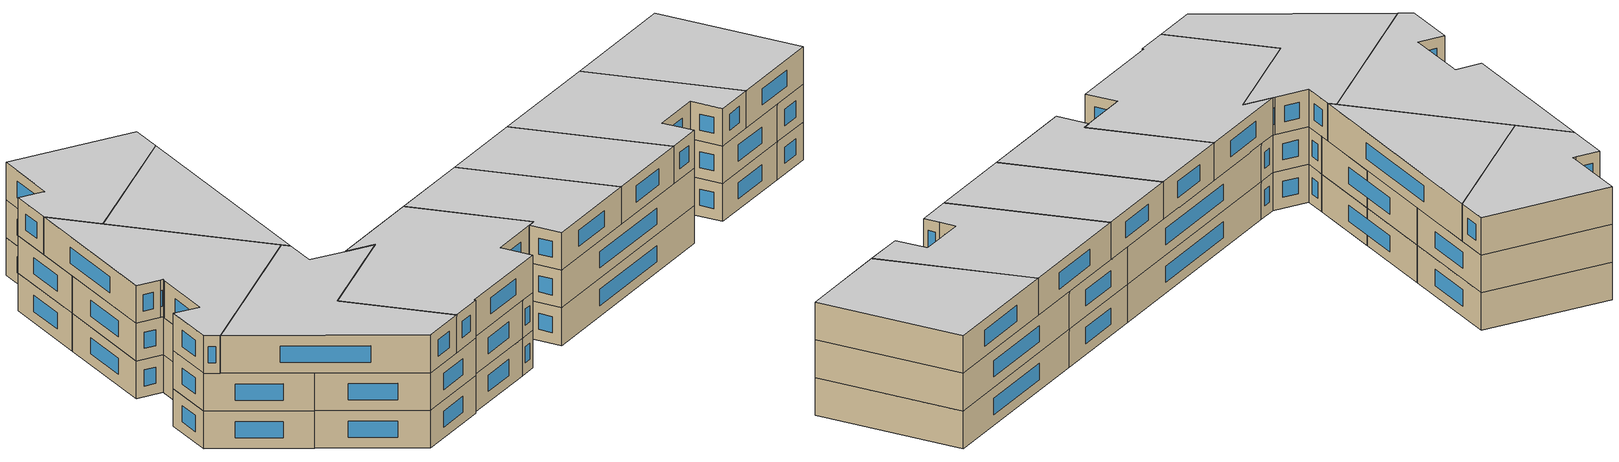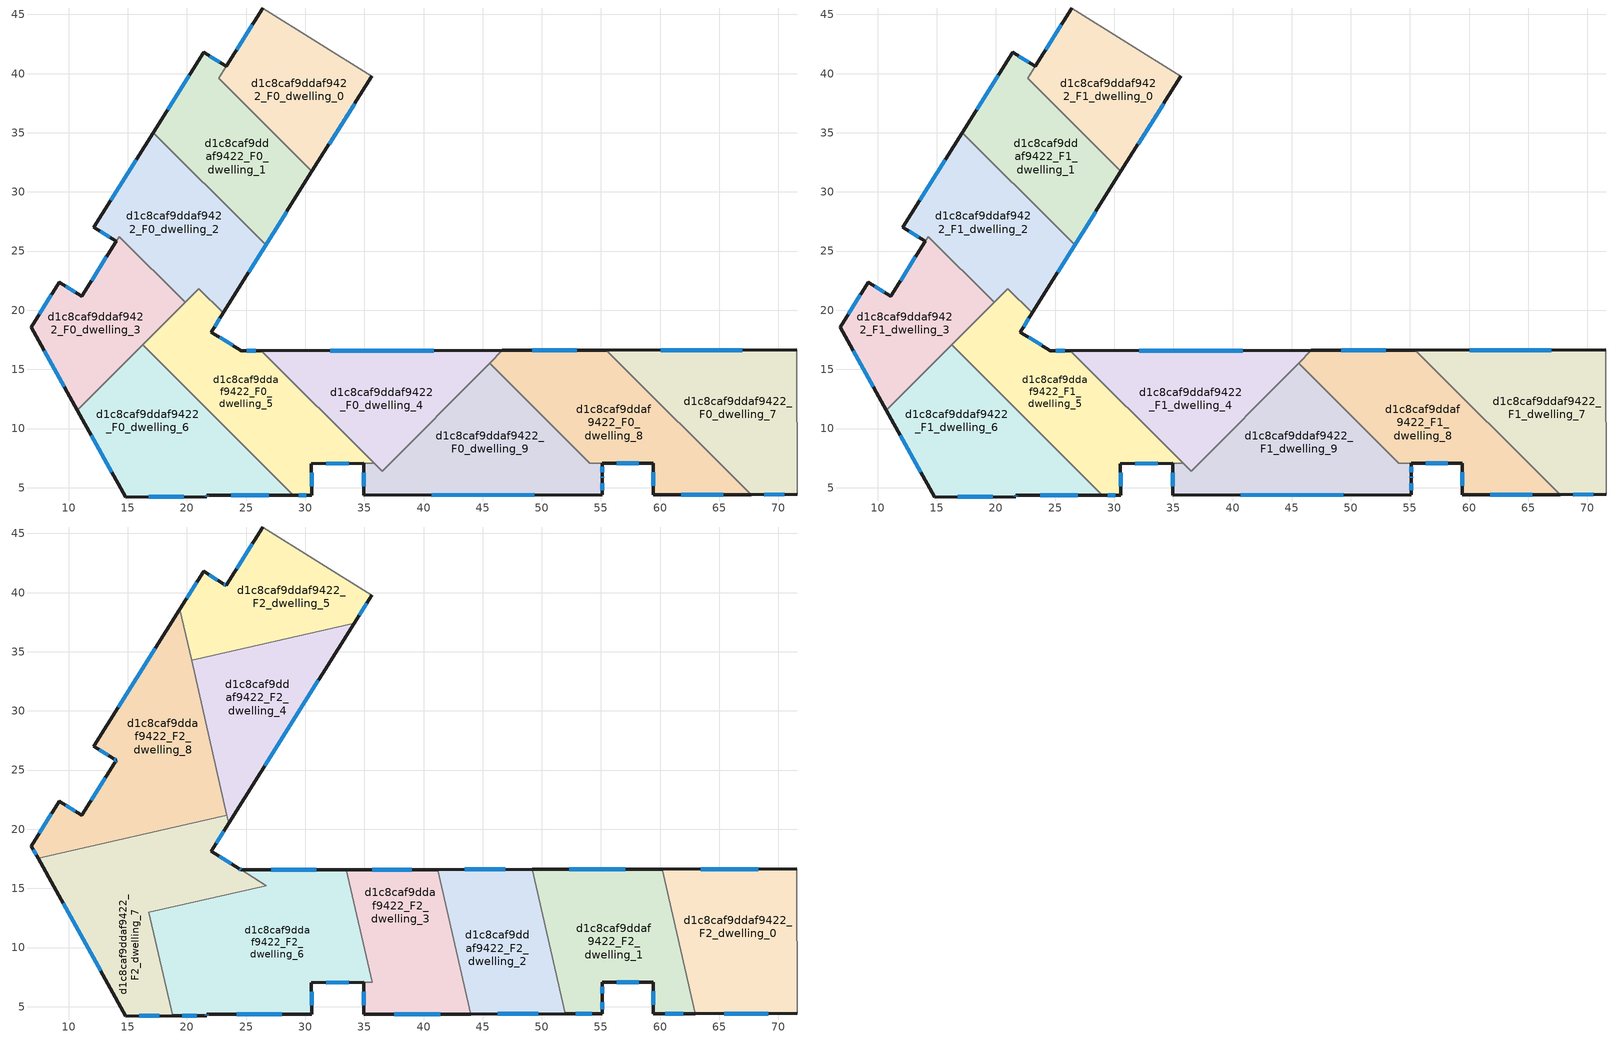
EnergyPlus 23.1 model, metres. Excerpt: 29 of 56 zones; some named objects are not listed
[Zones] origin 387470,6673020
d1c8caf9ddaf9422_F0_dwelling_0
 floor ground (EU_floor_Construction): 35.61,39.77 30.57,31.73 22.68,39.59 26.41,45.55 z0
 wall outside (EU_wall_Construction): 26.41,45.55 23.31,40.61 / 30.57,31.73 35.61,39.77 z0:3
 wall to d1c8caf9ddaf9422_F0_dwelling_1 (EU_wall_Construction): 23.31,40.61 22.68,39.6 / 22.68,39.59 30.57,31.73 z0:3
 wall adiabatic (EU_wall_Construction): 35.61,39.77 26.41,45.55 z0:3
 window (EU_Window_Construction): 25.52,44.14 24.2,42.02 / 32.01,34.03 34.17,37.47 z0.86:2.14
d1c8caf9ddaf9422_F0_dwelling_1
 floor ground (EU_floor_Construction): 23.31,40.61 22.68,39.6 30.57,31.73 23.07,19.78 26.67,25.52 25.67,26.52 17.15,35.02 21.4,41.8 z0
 wall outside (EU_wall_Construction): 23.31,40.61 21.4,41.8 17.15,35.02 / 23.07,19.78 30.57,31.73 z0:3
 wall to d1c8caf9ddaf9422_F0_dwelling_2 (EU_wall_Construction): 17.15,35.02 25.67,26.52 / 25.68,26.52 26.67,25.52 23.07,19.79 z0:3
 window (EU_Window_Construction): 20.19,39.86 18.36,36.96 / 22.77,40.95 21.95,41.46 / 25.21,23.2 28.43,28.32 z0.86:2.14
d1c8caf9ddaf9422_F0_dwelling_2
 floor ground (EU_floor_Construction): 26.67,25.52 23.07,19.79 21.01,21.83 19.84,20.66 14.27,26.22 14.03,25.84 12.12,27.01 17.15,35.02 z0
 wall outside (EU_wall_Construction): 17.15,35.02 12.12,27.01 14.03,25.84 z0:3
 wall to d1c8caf9ddaf9422_F0_dwelling_5 (EU_wall_Construction): 19.84,20.66 21.01,21.83 23.07,19.79 z0:3
 wall to d1c8caf9ddaf9422_F0_dwelling_3 (EU_wall_Construction): 14.03,25.84 14.27,26.22 19.84,20.66 z0:3
 window (EU_Window_Construction): 15.71,32.73 13.56,29.3 / 12.67,26.68 13.48,26.18 z0.86:2.14
d1c8caf9ddaf9422_F0_dwelling_3
 floor ground (EU_floor_Construction): 19.84,20.66 10.75,11.54 6.83,18.58 9.22,22.38 11.1,21.18 14.27,26.22 z0
 wall outside (EU_wall_Construction): 14.03,25.84 11.1,21.18 9.22,22.38 6.83,18.58 10.75,11.54 z0:3
 wall to d1c8caf9ddaf9422_F0_dwelling_6 (EU_wall_Construction): 10.75,11.54 16.26,17.07 z0:3
 wall to d1c8caf9ddaf9422_F0_dwelling_5 (EU_wall_Construction): 16.26,17.07 19.84,20.66 z0:3
 window (EU_Window_Construction): 8.54,21.3 7.51,19.67 / 10.57,21.52 9.76,22.04 / 7.95,16.57 9.63,13.55 / 13.19,24.51 11.94,22.51 z0.86:2.14
d1c8caf9ddaf9422_F0_dwelling_4
 floor ground (EU_floor_Construction): 46.67,16.6 36.49,6.4 26.29,16.57 z0
 wall outside (EU_wall_Construction): 46.67,16.6 26.29,16.57 z0:3
 wall to d1c8caf9ddaf9422_F0_dwelling_9 (EU_wall_Construction): 35.84,7.05 36.49,6.4 45.58,15.51 z0:3
 wall to d1c8caf9ddaf9422_F0_dwelling_5 (EU_wall_Construction): 26.29,16.57 35.84,7.05 z0:3
 wall to d1c8caf9ddaf9422_F0_dwelling_8 (EU_wall_Construction): 45.58,15.51 46.67,16.6 z0:3
 window (EU_Window_Construction): 40.85,16.59 32.11,16.58 z0.86:2.14
d1c8caf9ddaf9422_F0_dwelling_5
 floor ground (EU_floor_Construction): 26.29,16.57 35.84,7.05 30.53,7.04 30.54,4.36 29,4.36 16.26,17.07 21.01,21.83 23.07,19.78 22.05,18.16 24.58,16.57 z0
 wall outside (EU_wall_Construction): 29,4.36 30.54,4.36 30.53,7.04 34.95,7.05 / 26.29,16.57 24.58,16.57 22.05,18.16 23.07,19.78 z0:3
 wall to d1c8caf9ddaf9422_F0_dwelling_6 (EU_wall_Construction): 16.26,17.07 29,4.36 z0:3
 wall to d1c8caf9ddaf9422_F0_dwelling_9 (EU_wall_Construction): 34.96,7.05 35.84,7.05 z0:3
 window (EU_Window_Construction): 31.79,7.04 33.69,7.05 / 30.53,5.13 30.53,6.28 / 29.44,4.36 30.1,4.36 / 22.34,18.62 22.78,19.32 / 23.86,17.02 22.77,17.7 / 25.8,16.57 25.07,16.57 z0.86:2.14
d1c8caf9ddaf9422_F0_dwelling_6
 floor ground (EU_floor_Construction): 29,4.36 21.67,4.35 21.67,4.23 14.83,4.21 10.75,11.54 16.26,17.07 z0
 wall outside (EU_wall_Construction): 10.75,11.54 14.83,4.21 21.67,4.23 21.67,4.35 29,4.36 z0:3
 window (EU_Window_Construction): 11.92,9.45 13.66,6.31 / 23.77,4.35 26.91,4.35 / 21.67,4.26 21.67,4.31 / 16.78,4.22 19.72,4.22 z0.86:2.14
d1c8caf9ddaf9422_F0_dwelling_7
 floor ground (EU_floor_Construction): 71.57,16.64 71.6,4.43 67.68,4.42 55.45,16.62 z0
 wall outside (EU_wall_Construction): 71.57,16.64 55.45,16.62 / 67.68,4.42 71.6,4.43 z0:3
 wall adiabatic (EU_wall_Construction): 71.6,4.43 71.57,16.64 z0:3
 wall to d1c8caf9ddaf9422_F0_dwelling_8 (EU_wall_Construction): 55.45,16.62 67.68,4.42 z0:3
 window (EU_Window_Construction): 66.96,16.64 60.05,16.63 / 68.8,4.42 70.48,4.43 z0.86:2.14
d1c8caf9ddaf9422_F0_dwelling_8
 floor ground (EU_floor_Construction): 67.68,4.42 59.42,4.41 59.42,7.09 54.04,7.08 45.58,15.51 46.67,16.6 55.45,16.62 z0
 wall outside (EU_wall_Construction): 55.45,16.62 46.67,16.6 / 55.09,7.08 59.42,7.09 59.42,4.41 67.68,4.42 z0:3
 wall to d1c8caf9ddaf9422_F0_dwelling_9 (EU_wall_Construction): 45.58,15.51 54.04,7.08 55.09,7.08 z0:3
 window (EU_Window_Construction): 52.94,16.61 49.18,16.61 / 61.78,4.41 65.32,4.42 / 59.42,6.32 59.42,5.17 / 56.33,7.08 58.18,7.09 z0.86:2.14
d1c8caf9ddaf9422_F0_dwelling_9
 floor ground (EU_floor_Construction): 55.09,7.08 55.1,6.02 55.11,5.75 55.11,4.4 34.95,4.37 34.96,7.05 35.84,7.05 36.49,6.4 45.58,15.51 54.04,7.08 z0
 wall outside (EU_wall_Construction): 34.96,7.05 34.95,4.37 55.11,4.4 55.11,5.75 55.1,6.02 55.09,7.08 z0:3
 window (EU_Window_Construction): 55.11,5.83 55.1,5.94 / 55.11,4.79 55.11,5.37 / 40.71,4.38 49.35,4.39 / 34.95,6.28 34.95,5.13 / 55.1,6.32 55.1,6.78 z0.86:2.14
d1c8caf9ddaf9422_F1_dwelling_0
 floor to d1c8caf9ddaf9422_F0_dwelling_0 (EU_floor_Construction): 35.61,39.77 30.57,31.73 22.68,39.59 26.41,45.55 z3
 wall outside (EU_wall_Construction): 26.41,45.55 23.31,40.61 / 30.57,31.73 35.61,39.77 z3:6
 wall to d1c8caf9ddaf9422_F1_dwelling_1 (EU_wall_Construction): 23.31,40.61 22.68,39.6 / 22.68,39.59 30.57,31.73 z3:6
 wall adiabatic (EU_wall_Construction): 35.61,39.77 26.41,45.55 z3:6
 window (EU_Window_Construction): 25.52,44.14 24.2,42.02 / 32.01,34.03 34.17,37.47 z3.86:5.14
d1c8caf9ddaf9422_F1_dwelling_1
 floor to d1c8caf9ddaf9422_F0_dwelling_1 (EU_floor_Construction): 23.31,40.61 22.68,39.6 30.57,31.73 23.07,19.79 26.67,25.52 25.67,26.52 17.15,35.02 21.4,41.8 z3
 wall outside (EU_wall_Construction): 23.31,40.61 21.4,41.8 17.15,35.02 / 23.07,19.78 30.57,31.73 z3:6
 wall to d1c8caf9ddaf9422_F1_dwelling_2 (EU_wall_Construction): 17.15,35.02 25.67,26.52 / 25.68,26.52 26.67,25.52 23.07,19.79 z3:6
 window (EU_Window_Construction): 20.19,39.86 18.36,36.96 / 22.77,40.95 21.95,41.46 / 25.21,23.2 28.43,28.32 z3.86:5.14
d1c8caf9ddaf9422_F1_dwelling_2
 floor to d1c8caf9ddaf9422_F0_dwelling_2 (EU_floor_Construction): 26.67,25.52 23.07,19.79 21.01,21.83 19.84,20.66 14.27,26.22 14.03,25.84 12.12,27.01 17.15,35.02 z3
 wall outside (EU_wall_Construction): 17.15,35.02 12.12,27.01 14.03,25.84 z3:6
 wall to d1c8caf9ddaf9422_F1_dwelling_5 (EU_wall_Construction): 19.84,20.66 21.01,21.83 23.07,19.79 z3:6
 wall to d1c8caf9ddaf9422_F1_dwelling_3 (EU_wall_Construction): 14.03,25.84 14.27,26.22 19.84,20.66 z3:6
 window (EU_Window_Construction): 15.71,32.73 13.56,29.3 / 12.67,26.68 13.48,26.18 z3.86:5.14
d1c8caf9ddaf9422_F1_dwelling_3
 floor to d1c8caf9ddaf9422_F0_dwelling_3 (EU_floor_Construction): 19.84,20.66 10.75,11.54 6.83,18.58 9.22,22.38 11.1,21.18 14.27,26.22 z3
 wall outside (EU_wall_Construction): 14.03,25.84 11.1,21.18 9.22,22.38 6.83,18.58 10.75,11.54 z3:6
 wall to d1c8caf9ddaf9422_F1_dwelling_6 (EU_wall_Construction): 10.75,11.54 16.26,17.07 z3:6
 wall to d1c8caf9ddaf9422_F1_dwelling_5 (EU_wall_Construction): 16.26,17.07 19.84,20.66 z3:6
 window (EU_Window_Construction): 8.54,21.3 7.51,19.67 / 10.57,21.52 9.76,22.04 / 7.95,16.57 9.63,13.55 / 13.19,24.51 11.94,22.51 z3.86:5.14
d1c8caf9ddaf9422_F1_dwelling_4
 floor to d1c8caf9ddaf9422_F0_dwelling_4 (EU_floor_Construction): 46.67,16.6 36.49,6.4 26.29,16.57 z3
 wall outside (EU_wall_Construction): 46.67,16.6 26.29,16.57 z3:6
 wall to d1c8caf9ddaf9422_F1_dwelling_9 (EU_wall_Construction): 35.84,7.05 36.49,6.4 45.58,15.51 z3:6
 wall to d1c8caf9ddaf9422_F1_dwelling_5 (EU_wall_Construction): 26.29,16.57 35.84,7.05 z3:6
 wall to d1c8caf9ddaf9422_F1_dwelling_8 (EU_wall_Construction): 45.58,15.51 46.67,16.6 z3:6
 window (EU_Window_Construction): 40.85,16.59 32.11,16.58 z3.86:5.14
d1c8caf9ddaf9422_F1_dwelling_5
 floor to d1c8caf9ddaf9422_F0_dwelling_5 (EU_floor_Construction): 26.29,16.57 35.84,7.05 30.53,7.04 30.54,4.36 29,4.36 16.26,17.07 21.01,21.83 23.07,19.78 22.05,18.16 24.58,16.57 z3
 wall outside (EU_wall_Construction): 29,4.36 30.54,4.36 30.53,7.04 34.95,7.05 / 26.29,16.57 24.58,16.57 22.05,18.16 23.07,19.78 z3:6
 wall to d1c8caf9ddaf9422_F1_dwelling_6 (EU_wall_Construction): 16.26,17.07 29,4.36 z3:6
 wall to d1c8caf9ddaf9422_F1_dwelling_9 (EU_wall_Construction): 34.96,7.05 35.84,7.05 z3:6
 window (EU_Window_Construction): 31.79,7.04 33.69,7.05 / 30.53,5.13 30.53,6.28 / 29.44,4.36 30.1,4.36 / 22.34,18.62 22.78,19.32 / 23.86,17.02 22.77,17.7 / 25.8,16.57 25.07,16.57 z3.86:5.14
d1c8caf9ddaf9422_F1_dwelling_6
 floor to d1c8caf9ddaf9422_F0_dwelling_6 (EU_floor_Construction): 29,4.36 21.67,4.35 21.67,4.23 14.83,4.21 10.75,11.54 16.26,17.07 z3
 wall outside (EU_wall_Construction): 10.75,11.54 14.83,4.21 21.67,4.23 21.67,4.35 29,4.36 z3:6
 window (EU_Window_Construction): 11.92,9.45 13.66,6.31 / 23.77,4.35 26.91,4.35 / 21.67,4.26 21.67,4.31 / 16.78,4.22 19.72,4.22 z3.86:5.14
d1c8caf9ddaf9422_F1_dwelling_7
 floor to d1c8caf9ddaf9422_F0_dwelling_7 (EU_floor_Construction): 71.57,16.64 71.6,4.43 67.68,4.42 55.45,16.62 z3
 wall outside (EU_wall_Construction): 71.57,16.64 55.45,16.62 / 67.68,4.42 71.6,4.43 z3:6
 wall adiabatic (EU_wall_Construction): 71.6,4.43 71.57,16.64 z3:6
 wall to d1c8caf9ddaf9422_F1_dwelling_8 (EU_wall_Construction): 55.45,16.62 67.68,4.42 z3:6
 window (EU_Window_Construction): 66.96,16.64 60.05,16.63 / 68.8,4.42 70.48,4.43 z3.86:5.14
d1c8caf9ddaf9422_F1_dwelling_8
 floor to d1c8caf9ddaf9422_F0_dwelling_8 (EU_floor_Construction): 67.68,4.42 59.42,4.41 59.42,7.09 54.04,7.08 45.58,15.51 46.67,16.6 55.45,16.62 z3
 wall outside (EU_wall_Construction): 55.45,16.62 46.67,16.6 / 55.09,7.08 59.42,7.09 59.42,4.41 67.68,4.42 z3:6
 wall to d1c8caf9ddaf9422_F1_dwelling_9 (EU_wall_Construction): 45.58,15.51 54.04,7.08 55.09,7.08 z3:6
 window (EU_Window_Construction): 52.94,16.61 49.18,16.61 / 61.78,4.41 65.32,4.42 / 59.42,6.32 59.42,5.17 / 56.33,7.08 58.18,7.09 z3.86:5.14
d1c8caf9ddaf9422_F1_dwelling_9
 floor to d1c8caf9ddaf9422_F0_dwelling_9 (EU_floor_Construction): 55.09,7.08 55.1,6.02 55.11,5.75 55.11,4.4 34.95,4.37 34.96,7.05 35.84,7.05 36.49,6.4 45.58,15.51 54.04,7.08 z3
 wall outside (EU_wall_Construction): 34.96,7.05 34.95,4.37 55.11,4.4 55.11,5.75 55.1,6.02 55.09,7.08 z3:6
 window (EU_Window_Construction): 55.11,5.83 55.1,5.94 / 55.11,4.79 55.11,5.37 / 40.71,4.38 49.35,4.39 / 34.95,6.28 34.95,5.13 / 55.1,6.32 55.1,6.78 z3.86:5.14
d1c8caf9ddaf9422_F2_dwelling_0
 floor to d1c8caf9ddaf9422_F1_dwelling_7 (EU_floor_Construction): 71.57,16.64 71.6,4.43 67.68,4.42 61.56,10.52 60.16,16.63 z6
 floor to d1c8caf9ddaf9422_F1_dwelling_8 (EU_floor_Construction): 67.68,4.42 62.96,4.41 61.56,10.52 z6
 wall outside (EU_wall_Construction): 71.57,16.64 60.16,16.63 / 62.96,4.41 71.6,4.43 z6:9
 wall to d1c8caf9ddaf9422_F2_dwelling_1 (EU_wall_Construction): 60.16,16.63 62.96,4.41 z6:9
 wall adiabatic (EU_wall_Construction): 71.6,4.43 71.57,16.64 z6:9
 window (EU_Window_Construction): 68.31,16.64 63.42,16.63 / 65.43,4.42 69.13,4.42 z6.86:8.14
 ceiling to d1c8caf9ddaf9422_F3_dwelling_0 (EU_floor_Construction): 71.6,4.43 71.57,16.64 60.16,16.63 62.96,4.41 z9
d1c8caf9ddaf9422_F2_dwelling_1
 floor to d1c8caf9ddaf9422_F1_dwelling_8 (EU_floor_Construction): 61.56,10.52 62.96,4.41 59.42,4.41 59.42,7.09 54.04,7.08 50.59,10.52 49.2,16.61 55.45,16.62 z6
 floor to d1c8caf9ddaf9422_F1_dwelling_7 (EU_floor_Construction): 60.16,16.63 61.56,10.52 55.45,16.62 z6
 floor to d1c8caf9ddaf9422_F1_dwelling_9 (EU_floor_Construction): 55.09,7.08 55.1,6.02 55.11,5.75 55.11,4.4 51.99,4.4 50.59,10.52 54.04,7.08 z6
 wall outside (EU_wall_Construction): 51.99,4.4 55.11,4.4 55.11,5.75 55.09,7.08 59.42,7.09 59.42,4.41 62.96,4.41 / 60.16,16.63 49.2,16.61 z6:9
 wall to d1c8caf9ddaf9422_F2_dwelling_2 (EU_wall_Construction): 49.2,16.61 51.99,4.4 z6:9
 window (EU_Window_Construction): 59.42,6.32 59.42,5.17 / 56.33,7.08 58.18,7.09 / 55.1,6.13 55.1,6.7 / 55.11,4.79 55.11,5.37 / 52.88,4.4 54.22,4.4 / 57.03,16.62 52.33,16.61 / 60.43,4.41 61.95,4.41 z6.86:8.14
 ceiling to d1c8caf9ddaf9422_F3_dwelling_1 (EU_floor_Construction): 62.96,4.41 60.16,16.63 49.2,16.61 51.99,4.4 55.11,4.4 55.11,5.75 55.09,7.08 59.42,7.09 59.42,4.41 z9
d1c8caf9ddaf9422_F2_dwelling_2
 floor to d1c8caf9ddaf9422_F1_dwelling_9 (EU_floor_Construction): 50.59,10.52 51.99,4.4 44.01,4.38 42.23,12.15 45.58,15.51 z6
 floor to d1c8caf9ddaf9422_F1_dwelling_8 (EU_floor_Construction): 49.2,16.61 50.59,10.52 45.58,15.51 46.67,16.6 z6
 floor to d1c8caf9ddaf9422_F1_dwelling_4 (EU_floor_Construction): 46.67,16.6 42.23,12.15 41.21,16.59 z6
 wall outside (EU_wall_Construction): 44.01,4.38 51.99,4.4 / 49.2,16.61 41.21,16.59 z6:9
 wall to d1c8caf9ddaf9422_F2_dwelling_3 (EU_wall_Construction): 41.21,16.59 44.01,4.38 z6:9
 window (EU_Window_Construction): 46.29,4.39 49.71,4.39 / 46.92,16.6 43.5,16.6 z6.86:8.14
 ceiling to d1c8caf9ddaf9422_F3_dwelling_2 (EU_floor_Construction): 51.99,4.4 49.2,16.61 41.21,16.59 44.01,4.38 z9
d1c8caf9ddaf9422_F2_dwelling_3
 floor to d1c8caf9ddaf9422_F1_dwelling_4 (EU_floor_Construction): 41.21,16.59 42.23,12.15 36.49,6.4 35.6,7.29 33.47,16.58 z6
 floor to d1c8caf9ddaf9422_F1_dwelling_5 (EU_floor_Construction): 35.84,7.05 35.17,7.05 35.65,7.06 35.6,7.29 z6
 floor to d1c8caf9ddaf9422_F1_dwelling_9 (EU_floor_Construction): 42.23,12.15 44.01,4.38 34.95,4.37 34.96,7.05 35.84,7.05 36.49,6.4 z6
 wall outside (EU_wall_Construction): 34.96,7.05 34.95,4.37 44.01,4.38 / 41.21,16.59 33.47,16.58 z6:9
 wall to d1c8caf9ddaf9422_F2_dwelling_6 (EU_wall_Construction): 35.66,7.05 34.96,7.05 / 33.47,16.58 35.65,7.06 z6:9
 window (EU_Window_Construction): 37.54,4.37 41.42,4.38 / 34.95,6.28 34.95,5.13 / 39,16.59 35.69,16.59 z6.86:8.14
 ceiling to d1c8caf9ddaf9422_F3_dwelling_3 (EU_floor_Construction): 44.01,4.38 41.21,16.59 33.47,16.58 35.66,7.05 34.96,7.05 34.95,4.37 z9
d1c8caf9ddaf9422_F2_dwelling_4
 floor outside (EU_floor_Construction): 25.67,26.52 26.67,25.52 21.12,31.06 z6
 floor to d1c8caf9ddaf9422_F1_dwelling_1 (EU_floor_Construction): 30.57,31.73 23.53,20.53 26.67,25.52 25.67,26.52 21.12,31.06 20.39,34.27 26.6,35.69 z6
 floor to d1c8caf9ddaf9422_F1_dwelling_0 (EU_floor_Construction): 34.14,37.42 30.57,31.73 26.6,35.69 z6
 floor to d1c8caf9ddaf9422_F1_dwelling_2 (EU_floor_Construction): 26.67,25.52 23.53,20.53 21.12,31.05 z6
 wall outside (EU_wall_Construction): 23.53,20.52 34.14,37.42 z6:9
 wall to d1c8caf9ddaf9422_F2_dwelling_5 (EU_wall_Construction): 34.14,37.42 20.39,34.27 z6:9
 wall to d1c8caf9ddaf9422_F2_dwelling_8 (EU_wall_Construction): 20.39,34.27 23.38,21.18 z6:9
 wall to d1c8caf9ddaf9422_F2_dwelling_7 (EU_wall_Construction): 23.38,21.18 23.53,20.52 z6:9
 window (EU_Window_Construction): 26.56,25.35 31.11,32.59 z6.86:8.14
 ceiling to d1c8caf9ddaf9422_F3_dwelling_4 (EU_floor_Construction): 23.53,20.52 34.14,37.42 20.39,34.27 z9
d1c8caf9ddaf9422_F2_dwelling_5
 floor to d1c8caf9ddaf9422_F1_dwelling_0 (EU_floor_Construction): 35.61,39.77 34.14,37.42 26.6,35.69 22.68,39.6 26.41,45.55 z6
 floor to d1c8caf9ddaf9422_F1_dwelling_1 (EU_floor_Construction): 23.31,40.61 22.68,39.6 26.6,35.69 20.39,34.27 19.4,38.6 21.4,41.8 z6
 wall outside (EU_wall_Construction): 26.41,45.55 23.31,40.61 23.05,40.77 21.4,41.8 19.4,38.6 / 34.14,37.42 35.61,39.77 z6:9
 wall adiabatic (EU_wall_Construction): 35.61,39.77 26.41,45.55 z6:9
 wall to d1c8caf9ddaf9422_F2_dwelling_8 (EU_wall_Construction): 19.4,38.6 20.39,34.27 z6:9
 window (EU_Window_Construction): 22.58,41.06 21.87,41.51 / 23.24,40.65 23.13,40.72 / 25.52,44.14 24.2,42.02 / 34.56,38.09 35.19,39.1 / 20.83,40.89 19.97,39.52 z6.86:8.14
 ceiling to d1c8caf9ddaf9422_F3_dwelling_5 (EU_floor_Construction): 34.14,37.42 35.61,39.77 26.41,45.55 23.31,40.61 23.05,40.77 21.4,41.8 19.4,38.6 20.39,34.27 z9
d1c8caf9ddaf9422_F2_dwelling_6
 floor to d1c8caf9ddaf9422_F1_dwelling_5 (EU_floor_Construction): 26.7,15.24 24.58,16.57 26.29,16.57 35.6,7.29 35.65,7.06 34.98,7.05 30.53,7.04 30.54,4.36 29,4.36 19.7,13.64 z6
 floor to d1c8caf9ddaf9422_F1_dwelling_4 (EU_floor_Construction): 33.47,16.58 35.6,7.29 26.29,16.57 z6
 floor to d1c8caf9ddaf9422_F1_dwelling_6 (EU_floor_Construction): 29,4.36 21.67,4.35 21.67,4.23 18.79,4.22 16.79,12.97 19.7,13.64 z6
 wall outside (EU_wall_Construction): 18.79,4.22 21.67,4.23 21.67,4.35 30.54,4.36 30.53,7.04 34.95,7.05 / 33.47,16.58 24.58,16.57 z6:9
 wall to d1c8caf9ddaf9422_F2_dwelling_7 (EU_wall_Construction): 24.58,16.57 26.7,15.24 16.79,12.97 18.79,4.22 z6:9
 window (EU_Window_Construction): 31.79,7.04 33.69,7.05 / 30.53,5.13 30.53,6.28 / 24.2,4.35 28,4.36 / 21.67,4.26 21.67,4.31 / 19.61,4.22 20.85,4.22 / 30.93,16.58 27.12,16.57 z6.86:8.14
 ceiling to d1c8caf9ddaf9422_F3_dwelling_6 (EU_floor_Construction): 35.65,7.06 33.47,16.58 24.58,16.57 26.7,15.24 16.79,12.97 18.79,4.22 21.67,4.23 21.67,4.35 30.54,4.36 30.53,7.04 34.96,7.05 z9
d1c8caf9ddaf9422_F2_dwelling_7
 floor to d1c8caf9ddaf9422_F1_dwelling_3 (EU_floor_Construction): 19.47,20.29 10.75,11.54 7.42,17.53 z6
 floor to d1c8caf9ddaf9422_F1_dwelling_6 (EU_floor_Construction): 19.7,13.64 16.79,12.97 18.79,4.22 14.83,4.21 10.75,11.54 16.26,17.07 z6
 floor to d1c8caf9ddaf9422_F1_dwelling_5 (EU_floor_Construction): 23.07,19.78 22.05,18.16 24.41,16.67 24.58,16.56 26.7,15.24 19.7,13.64 16.26,17.07 19.47,20.29 21.99,20.86 z6
 floor to d1c8caf9ddaf9422_F1_dwelling_2 (EU_floor_Construction): 23.38,21.18 23.53,20.53 23.07,19.79 21.99,20.86 z6
 wall outside (EU_wall_Construction): 7.42,17.53 14.83,4.21 18.79,4.22 / 24.58,16.56 24.41,16.67 22.05,18.16 23.53,20.52 z6:9
 wall to d1c8caf9ddaf9422_F2_dwelling_8 (EU_wall_Construction): 23.38,21.18 7.42,17.53 z6:9
 window (EU_Window_Construction): 15.96,4.22 17.66,4.22 / 9.54,13.73 12.71,8.02 / 22.47,18.83 23.11,19.85 / 23.74,17.1 22.73,17.73 / 24.53,16.59 24.46,16.64 z6.86:8.14
 ceiling to d1c8caf9ddaf9422_F3_dwelling_7 (EU_floor_Construction): 18.79,4.22 16.79,12.97 26.7,15.24 24.58,16.56 24.41,16.67 22.05,18.16 23.53,20.52 23.38,21.18 7.42,17.53 14.83,4.21 z9
d1c8caf9ddaf9422_F2_dwelling_8
 floor to d1c8caf9ddaf9422_F1_dwelling_2 (EU_floor_Construction): 21.12,31.05 23.38,21.18 21.99,20.86 21.01,21.83 19.84,20.66 14.27,26.22 14.03,25.84 13.81,25.98 12.12,27.01 17.15,35.02 z6
 floor to d1c8caf9ddaf9422_F1_dwelling_3 (EU_floor_Construction): 19.84,20.66 19.47,20.29 7.42,17.53 6.83,18.58 9.22,22.38 11.1,21.18 14.27,26.22 z6
 floor to d1c8caf9ddaf9422_F1_dwelling_1 (EU_floor_Construction): 19.4,38.6 21.12,31.06 17.15,35.02 z6
 floor to d1c8caf9ddaf9422_F1_dwelling_5 (EU_floor_Construction): 21.99,20.86 19.47,20.29 21.01,21.83 z6
 wall outside (EU_wall_Construction): 19.4,38.6 12.12,27.01 13.81,25.98 14.03,25.84 13.89,25.63 11.1,21.18 9.22,22.38 6.83,18.58 7.42,17.53 z6:9
 window (EU_Window_Construction): 10.57,21.52 9.76,22.04 / 13.09,24.36 11.9,22.45 / 13.99,25.78 13.93,25.69 / 13.87,25.94 13.97,25.88 / 12.61,26.72 13.33,26.27 / 17.32,35.29 14.2,30.33 / 7,18.28 7.25,17.83 / 8.54,21.3 7.51,19.67 z6.86:8.14
 ceiling to d1c8caf9ddaf9422_F3_dwelling_8 (EU_floor_Construction): 23.38,21.18 19.4,38.6 12.12,27.01 13.81,25.98 14.03,25.84 13.89,25.63 11.1,21.18 9.22,22.38 6.83,18.58 7.42,17.53 z9
[Building]
EU S2 Campaign: North Axis=0; Terrain=City; Solar Distribution=FullExterior
[Site:Location]
Helsinki-Vantaa.AP: Latitude=60.317; Longitude=24.963; Time Zone=2; Elevation=54.6
[SizingPeriod:WeatherFileDays]
AnnualSizingPeriod: Begin Month=1; Begin Day of Month=1; End Month=12; End Day of Month=31; Day of Week for Start Day=Monday; Use Weather File Daylight Saving Period=No; Use Weather File Rain and Snow Indicators=No
[MATERIAL]
EU_InternalMass_Material: Roughness=MediumRough; Thickness=0.1; Conductivity=1; Density=1800; Specific Heat=900; Thermal Absorptance=0.9; Solar Absorptance=0.7; Visible Absorptance=0.7
[MATERIAL:NOMASS] Roughness=MediumRough; Thermal Absorptance=0.9; Solar Absorptance=0.7; Visible Absorptance=0.7
Name | Thermal Resistance
EU_wall_NoMass | 5.91765
EU_floor_NoMass | 6.2875
[WINDOWMATERIAL:SIMPLEGLAZINGSYSTEM]
EU_Window_SimpleGlazing: UFactor=0.994035; Solar Heat Gain Coefficient=0.7; Visible Transmittance=0.7
[CONSTRUCTION]
EU_wall_Construction: EU_wall_NoMass
EU_floor_Construction: EU_floor_NoMass
EU_Window_Construction: EU_Window_SimpleGlazing
EU_InternalMass_Construction: EU_InternalMass_Material
[ZONE] Type=1; Multiplier=1; Ceiling Height=autocalculate; Floor Area=autocalculate; Part of Total Floor Area=Yes
Name | Volume
d1c8caf9ddaf9422_F0_dwelling_0; d1c8caf9ddaf9422_F1_dwelling_0 | 269.041
d1c8caf9ddaf9422_F2_dwelling_0 | 367.189
d1c8caf9ddaf9422_F0_dwelling_1 | 294.798
d1c8caf9ddaf9422_F1_dwelling_1 | 294.855
d1c8caf9ddaf9422_F2_dwelling_1 | 367.179
d1c8caf9ddaf9422_F0_dwelling_2; d1c8caf9ddaf9422_F1_dwelling_2 | 322.709
d1c8caf9ddaf9422_F2_dwelling_2 | 292.647
d1c8caf9ddaf9422_F0_dwelling_3 | 270.603
d1c8caf9ddaf9422_F1_dwelling_3 | 270.566
d1c8caf9ddaf9422_F2_dwelling_3 | 291.782
d1c8caf9ddaf9422_F0_dwelling_4; d1c8caf9ddaf9422_F1_dwelling_4 | 311.418
d1c8caf9ddaf9422_F2_dwelling_4 | 298.419
d1c8caf9ddaf9422_F0_dwelling_5; d1c8caf9ddaf9422_F1_dwelling_5 | 361.243
d1c8caf9ddaf9422_F2_dwelling_5 | 298.395
d1c8caf9ddaf9422_F0_dwelling_6; d1c8caf9ddaf9422_F1_dwelling_6 | 367.167
d1c8caf9ddaf9422_F2_dwelling_6 | 525.774
d1c8caf9ddaf9422_F0_dwelling_7; d1c8caf9ddaf9422_F1_dwelling_7 | 367.194
d1c8caf9ddaf9422_F2_dwelling_7 | 423.636
d1c8caf9ddaf9422_F0_dwelling_8; d1c8caf9ddaf9422_F1_dwelling_8 | 365.496
d1c8caf9ddaf9422_F2_dwelling_8 | 439.623
d1c8caf9ddaf9422_F0_dwelling_9; d1c8caf9ddaf9422_F1_dwelling_9 | 374.818
[INTERNALMASS] Construction=EU_InternalMass_Construction
Name | Zone or ZoneList | Surface Area
d1c8caf9ddaf9422_F0_dwelling_0_EU_InternalMass | d1c8caf9ddaf9422_F0_dwelling_0 | 89.6982
d1c8caf9ddaf9422_F0_dwelling_1_EU_InternalMass | d1c8caf9ddaf9422_F0_dwelling_1 | 98.2894
d1c8caf9ddaf9422_F0_dwelling_2_EU_InternalMass | d1c8caf9ddaf9422_F0_dwelling_2 | 107.594
d1c8caf9ddaf9422_F0_dwelling_3_EU_InternalMass | d1c8caf9ddaf9422_F0_dwelling_3 | 90.2041
d1c8caf9ddaf9422_F0_dwelling_4_EU_InternalMass | d1c8caf9ddaf9422_F0_dwelling_4 | 103.806
d1c8caf9ddaf9422_F0_dwelling_5_EU_InternalMass | d1c8caf9ddaf9422_F0_dwelling_5 | 120.415
d1c8caf9ddaf9422_F0_dwelling_6_EU_InternalMass | d1c8caf9ddaf9422_F0_dwelling_6 | 122.389
d1c8caf9ddaf9422_F0_dwelling_7_EU_InternalMass | d1c8caf9ddaf9422_F0_dwelling_7 | 122.398
d1c8caf9ddaf9422_F0_dwelling_8_EU_InternalMass | d1c8caf9ddaf9422_F0_dwelling_8 | 121.832
d1c8caf9ddaf9422_F0_dwelling_9_EU_InternalMass | d1c8caf9ddaf9422_F0_dwelling_9 | 124.94
d1c8caf9ddaf9422_F1_dwelling_0_EU_InternalMass | d1c8caf9ddaf9422_F1_dwelling_0 | 89.6982
d1c8caf9ddaf9422_F1_dwelling_1_EU_InternalMass | d1c8caf9ddaf9422_F1_dwelling_1 | 98.2894
d1c8caf9ddaf9422_F1_dwelling_2_EU_InternalMass | d1c8caf9ddaf9422_F1_dwelling_2 | 107.594
d1c8caf9ddaf9422_F1_dwelling_3_EU_InternalMass | d1c8caf9ddaf9422_F1_dwelling_3 | 90.2041
d1c8caf9ddaf9422_F1_dwelling_4_EU_InternalMass | d1c8caf9ddaf9422_F1_dwelling_4 | 103.806
d1c8caf9ddaf9422_F1_dwelling_5_EU_InternalMass | d1c8caf9ddaf9422_F1_dwelling_5 | 120.415
d1c8caf9ddaf9422_F1_dwelling_6_EU_InternalMass | d1c8caf9ddaf9422_F1_dwelling_6 | 122.389
d1c8caf9ddaf9422_F1_dwelling_7_EU_InternalMass | d1c8caf9ddaf9422_F1_dwelling_7 | 122.398
d1c8caf9ddaf9422_F1_dwelling_8_EU_InternalMass | d1c8caf9ddaf9422_F1_dwelling_8 | 121.832
d1c8caf9ddaf9422_F1_dwelling_9_EU_InternalMass | d1c8caf9ddaf9422_F1_dwelling_9 | 124.94
d1c8caf9ddaf9422_F2_dwelling_0_EU_InternalMass | d1c8caf9ddaf9422_F2_dwelling_0 | 122.396
d1c8caf9ddaf9422_F2_dwelling_1_EU_InternalMass | d1c8caf9ddaf9422_F2_dwelling_1 | 122.393
d1c8caf9ddaf9422_F2_dwelling_2_EU_InternalMass | d1c8caf9ddaf9422_F2_dwelling_2 | 97.5513
d1c8caf9ddaf9422_F2_dwelling_3_EU_InternalMass | d1c8caf9ddaf9422_F2_dwelling_3 | 97.2585
d1c8caf9ddaf9422_F2_dwelling_4_EU_InternalMass | d1c8caf9ddaf9422_F2_dwelling_4 | 99.4761
d1c8caf9ddaf9422_F2_dwelling_5_EU_InternalMass | d1c8caf9ddaf9422_F2_dwelling_5 | 99.4661
d1c8caf9ddaf9422_F2_dwelling_6_EU_InternalMass | d1c8caf9ddaf9422_F2_dwelling_6 | 175.265
d1c8caf9ddaf9422_F2_dwelling_7_EU_InternalMass | d1c8caf9ddaf9422_F2_dwelling_7 | 141.212
d1c8caf9ddaf9422_F2_dwelling_8_EU_InternalMass | d1c8caf9ddaf9422_F2_dwelling_8 | 146.54
[OTHEREQUIPMENT] Fuel Type=Electricity; Design Level Calculation Method=Watts/Area; Power per Zone Floor Area=1; Fraction Latent=0; Fraction Radiant=0; Fraction Lost=0; Carbon Dioxide Generation Rate=0; EndUse Subcategory=EU_Step8_InternalGains
Name | Zone or ZoneList or Space or SpaceList | Schedule
EU_Step8_InternalGain_d1c8caf9ddaf9422_F0_dwelling_0_f000 | d1c8caf9ddaf9422_F0_dwelling_0 | EU_Step8_GainSchedule_d1c8caf9ddaf9422_F0_dwelling_0_f000
EU_Step8_InternalGain_d1c8caf9ddaf9422_F0_dwelling_1_f000 | d1c8caf9ddaf9422_F0_dwelling_1 | EU_Step8_GainSchedule_d1c8caf9ddaf9422_F0_dwelling_1_f000
EU_Step8_InternalGain_d1c8caf9ddaf9422_F0_dwelling_2_f000 | d1c8caf9ddaf9422_F0_dwelling_2 | EU_Step8_GainSchedule_d1c8caf9ddaf9422_F0_dwelling_2_f000
EU_Step8_InternalGain_d1c8caf9ddaf9422_F0_dwelling_3_f000 | d1c8caf9ddaf9422_F0_dwelling_3 | EU_Step8_GainSchedule_d1c8caf9ddaf9422_F0_dwelling_3_f000
EU_Step8_InternalGain_d1c8caf9ddaf9422_F0_dwelling_4_f000 | d1c8caf9ddaf9422_F0_dwelling_4 | EU_Step8_GainSchedule_d1c8caf9ddaf9422_F0_dwelling_4_f000
EU_Step8_InternalGain_d1c8caf9ddaf9422_F0_dwelling_5_f000 | d1c8caf9ddaf9422_F0_dwelling_5 | EU_Step8_GainSchedule_d1c8caf9ddaf9422_F0_dwelling_5_f000
EU_Step8_InternalGain_d1c8caf9ddaf9422_F0_dwelling_6_f000 | d1c8caf9ddaf9422_F0_dwelling_6 | EU_Step8_GainSchedule_d1c8caf9ddaf9422_F0_dwelling_6_f000
EU_Step8_InternalGain_d1c8caf9ddaf9422_F0_dwelling_7_f000 | d1c8caf9ddaf9422_F0_dwelling_7 | EU_Step8_GainSchedule_d1c8caf9ddaf9422_F0_dwelling_7_f000
EU_Step8_InternalGain_d1c8caf9ddaf9422_F0_dwelling_8_f000 | d1c8caf9ddaf9422_F0_dwelling_8 | EU_Step8_GainSchedule_d1c8caf9ddaf9422_F0_dwelling_8_f000
EU_Step8_InternalGain_d1c8caf9ddaf9422_F0_dwelling_9_f000 | d1c8caf9ddaf9422_F0_dwelling_9 | EU_Step8_GainSchedule_d1c8caf9ddaf9422_F0_dwelling_9_f000
EU_Step8_InternalGain_d1c8caf9ddaf9422_F1_dwelling_0_f000 | d1c8caf9ddaf9422_F1_dwelling_0 | EU_Step8_GainSchedule_d1c8caf9ddaf9422_F1_dwelling_0_f000
EU_Step8_InternalGain_d1c8caf9ddaf9422_F1_dwelling_1_f000 | d1c8caf9ddaf9422_F1_dwelling_1 | EU_Step8_GainSchedule_d1c8caf9ddaf9422_F1_dwelling_1_f000
EU_Step8_InternalGain_d1c8caf9ddaf9422_F1_dwelling_2_f000 | d1c8caf9ddaf9422_F1_dwelling_2 | EU_Step8_GainSchedule_d1c8caf9ddaf9422_F1_dwelling_2_f000
EU_Step8_InternalGain_d1c8caf9ddaf9422_F1_dwelling_3_f000 | d1c8caf9ddaf9422_F1_dwelling_3 | EU_Step8_GainSchedule_d1c8caf9ddaf9422_F1_dwelling_3_f000
EU_Step8_InternalGain_d1c8caf9ddaf9422_F1_dwelling_4_f000 | d1c8caf9ddaf9422_F1_dwelling_4 | EU_Step8_GainSchedule_d1c8caf9ddaf9422_F1_dwelling_4_f000
EU_Step8_InternalGain_d1c8caf9ddaf9422_F1_dwelling_5_f000 | d1c8caf9ddaf9422_F1_dwelling_5 | EU_Step8_GainSchedule_d1c8caf9ddaf9422_F1_dwelling_5_f000
EU_Step8_InternalGain_d1c8caf9ddaf9422_F1_dwelling_6_f000 | d1c8caf9ddaf9422_F1_dwelling_6 | EU_Step8_GainSchedule_d1c8caf9ddaf9422_F1_dwelling_6_f000
EU_Step8_InternalGain_d1c8caf9ddaf9422_F1_dwelling_7_f000 | d1c8caf9ddaf9422_F1_dwelling_7 | EU_Step8_GainSchedule_d1c8caf9ddaf9422_F1_dwelling_7_f000
EU_Step8_InternalGain_d1c8caf9ddaf9422_F1_dwelling_8_f000 | d1c8caf9ddaf9422_F1_dwelling_8 | EU_Step8_GainSchedule_d1c8caf9ddaf9422_F1_dwelling_8_f000
EU_Step8_InternalGain_d1c8caf9ddaf9422_F1_dwelling_9_f000 | d1c8caf9ddaf9422_F1_dwelling_9 | EU_Step8_GainSchedule_d1c8caf9ddaf9422_F1_dwelling_9_f000
EU_Step8_InternalGain_d1c8caf9ddaf9422_F2_dwelling_0_f000 | d1c8caf9ddaf9422_F2_dwelling_0 | EU_Step8_GainSchedule_d1c8caf9ddaf9422_F2_dwelling_0_f000
EU_Step8_InternalGain_d1c8caf9ddaf9422_F2_dwelling_1_f000 | d1c8caf9ddaf9422_F2_dwelling_1 | EU_Step8_GainSchedule_d1c8caf9ddaf9422_F2_dwelling_1_f000
EU_Step8_InternalGain_d1c8caf9ddaf9422_F2_dwelling_2_f000 | d1c8caf9ddaf9422_F2_dwelling_2 | EU_Step8_GainSchedule_d1c8caf9ddaf9422_F2_dwelling_2_f000
EU_Step8_InternalGain_d1c8caf9ddaf9422_F2_dwelling_3_f000 | d1c8caf9ddaf9422_F2_dwelling_3 | EU_Step8_GainSchedule_d1c8caf9ddaf9422_F2_dwelling_3_f000
EU_Step8_InternalGain_d1c8caf9ddaf9422_F2_dwelling_4_f000 | d1c8caf9ddaf9422_F2_dwelling_4 | EU_Step8_GainSchedule_d1c8caf9ddaf9422_F2_dwelling_4_f000
EU_Step8_InternalGain_d1c8caf9ddaf9422_F2_dwelling_5_f000 | d1c8caf9ddaf9422_F2_dwelling_5 | EU_Step8_GainSchedule_d1c8caf9ddaf9422_F2_dwelling_5_f000
EU_Step8_InternalGain_d1c8caf9ddaf9422_F2_dwelling_6_f000 | d1c8caf9ddaf9422_F2_dwelling_6 | EU_Step8_GainSchedule_d1c8caf9ddaf9422_F2_dwelling_6_f000
EU_Step8_InternalGain_d1c8caf9ddaf9422_F2_dwelling_7_f000 | d1c8caf9ddaf9422_F2_dwelling_7 | EU_Step8_GainSchedule_d1c8caf9ddaf9422_F2_dwelling_7_f000
EU_Step8_InternalGain_d1c8caf9ddaf9422_F2_dwelling_8_f000 | d1c8caf9ddaf9422_F2_dwelling_8 | EU_Step8_GainSchedule_d1c8caf9ddaf9422_F2_dwelling_8_f000
[ZONEVENTILATION:DESIGNFLOWRATE] Schedule=EU_AlwaysOn; Design Flow Rate Calculation Method=AirChanges/Hour; Air Changes per Hour=0.596421; Ventilation Type=Natural; Fan Pressure Rise=0; Fan Total Efficiency=1; Constant Term Coefficient=1; Temperature Term Coefficient=0; Velocity Term Coefficient=0; Velocity Squared Term Coefficient=0; Minimum Indoor Temperature=-100; Maximum Indoor Temperature=100; Delta Temperature=-100; Minimum Outdoor Temperature=-100; Maximum Outdoor Temperature=100; Maximum Wind Speed=40
Name | Zone or ZoneList or Space or SpaceList
EU_ConstantAir_d1c8caf9ddaf9422_F0_dwelling_0 | d1c8caf9ddaf9422_F0_dwelling_0
EU_ConstantAir_d1c8caf9ddaf9422_F0_dwelling_1 | d1c8caf9ddaf9422_F0_dwelling_1
EU_ConstantAir_d1c8caf9ddaf9422_F0_dwelling_2 | d1c8caf9ddaf9422_F0_dwelling_2
EU_ConstantAir_d1c8caf9ddaf9422_F0_dwelling_3 | d1c8caf9ddaf9422_F0_dwelling_3
EU_ConstantAir_d1c8caf9ddaf9422_F0_dwelling_4 | d1c8caf9ddaf9422_F0_dwelling_4
EU_ConstantAir_d1c8caf9ddaf9422_F0_dwelling_5 | d1c8caf9ddaf9422_F0_dwelling_5
EU_ConstantAir_d1c8caf9ddaf9422_F0_dwelling_6 | d1c8caf9ddaf9422_F0_dwelling_6
EU_ConstantAir_d1c8caf9ddaf9422_F0_dwelling_7 | d1c8caf9ddaf9422_F0_dwelling_7
EU_ConstantAir_d1c8caf9ddaf9422_F0_dwelling_8 | d1c8caf9ddaf9422_F0_dwelling_8
EU_ConstantAir_d1c8caf9ddaf9422_F0_dwelling_9 | d1c8caf9ddaf9422_F0_dwelling_9
EU_ConstantAir_d1c8caf9ddaf9422_F1_dwelling_0 | d1c8caf9ddaf9422_F1_dwelling_0
EU_ConstantAir_d1c8caf9ddaf9422_F1_dwelling_1 | d1c8caf9ddaf9422_F1_dwelling_1
EU_ConstantAir_d1c8caf9ddaf9422_F1_dwelling_2 | d1c8caf9ddaf9422_F1_dwelling_2
EU_ConstantAir_d1c8caf9ddaf9422_F1_dwelling_3 | d1c8caf9ddaf9422_F1_dwelling_3
EU_ConstantAir_d1c8caf9ddaf9422_F1_dwelling_4 | d1c8caf9ddaf9422_F1_dwelling_4
EU_ConstantAir_d1c8caf9ddaf9422_F1_dwelling_5 | d1c8caf9ddaf9422_F1_dwelling_5
EU_ConstantAir_d1c8caf9ddaf9422_F1_dwelling_6 | d1c8caf9ddaf9422_F1_dwelling_6
EU_ConstantAir_d1c8caf9ddaf9422_F1_dwelling_7 | d1c8caf9ddaf9422_F1_dwelling_7
EU_ConstantAir_d1c8caf9ddaf9422_F1_dwelling_8 | d1c8caf9ddaf9422_F1_dwelling_8
EU_ConstantAir_d1c8caf9ddaf9422_F1_dwelling_9 | d1c8caf9ddaf9422_F1_dwelling_9
EU_ConstantAir_d1c8caf9ddaf9422_F2_dwelling_0 | d1c8caf9ddaf9422_F2_dwelling_0
EU_ConstantAir_d1c8caf9ddaf9422_F2_dwelling_1 | d1c8caf9ddaf9422_F2_dwelling_1
EU_ConstantAir_d1c8caf9ddaf9422_F2_dwelling_2 | d1c8caf9ddaf9422_F2_dwelling_2
EU_ConstantAir_d1c8caf9ddaf9422_F2_dwelling_3 | d1c8caf9ddaf9422_F2_dwelling_3
EU_ConstantAir_d1c8caf9ddaf9422_F2_dwelling_4 | d1c8caf9ddaf9422_F2_dwelling_4
EU_ConstantAir_d1c8caf9ddaf9422_F2_dwelling_5 | d1c8caf9ddaf9422_F2_dwelling_5
EU_ConstantAir_d1c8caf9ddaf9422_F2_dwelling_6 | d1c8caf9ddaf9422_F2_dwelling_6
EU_ConstantAir_d1c8caf9ddaf9422_F2_dwelling_7 | d1c8caf9ddaf9422_F2_dwelling_7
EU_ConstantAir_d1c8caf9ddaf9422_F2_dwelling_8 | d1c8caf9ddaf9422_F2_dwelling_8
[HVACTEMPLATE:THERMOSTAT] Constant Heating Setpoint=20; Constant Cooling Setpoint=50
EU_HeatOnly_d1c8caf9ddaf9422_F0_dwelling_0; EU_HeatOnly_d1c8caf9ddaf9422_F0_dwelling_1; EU_HeatOnly_d1c8caf9ddaf9422_F0_dwelling_2
[HVACTEMPLATE:ZONE:IDEALLOADSAIRSYSTEM] System Availability Schedule=EU_AlwaysOn; Maximum Heating Supply Air Temperature=50; Minimum Cooling Supply Air Temperature=13; Maximum Heating Supply Air Humidity Ratio=0.0156; Minimum Cooling Supply Air Humidity Ratio=0.0077; Heating Limit=NoLimit; Cooling Limit=NoLimit; Heating Availability Schedule=EU_AlwaysOn; Cooling Availability Schedule=EU_CoolingOff; Dehumidification Control Type=ConstantSensibleHeatRatio; Cooling Sensible Heat Ratio=0.7; Dehumidification Setpoint=60; Humidification Control Type=None; Humidification Setpoint=30; Outdoor Air Method=None; Outdoor Air Flow Rate per Person=0.00944; Outdoor Air Flow Rate per Zone Floor Area=0; Outdoor Air Flow Rate per Zone=0; Demand Controlled Ventilation Type=None; Outdoor Air Economizer Type=NoEconomizer; Heat Recovery Type=None; Sensible Heat Recovery Effectiveness=0.7; Latent Heat Recovery Effectiveness=0.65
Name | Template Thermostat
d1c8caf9ddaf9422_F0_dwelling_0 | EU_HeatOnly_d1c8caf9ddaf9422_F0_dwelling_0
d1c8caf9ddaf9422_F0_dwelling_1 | EU_HeatOnly_d1c8caf9ddaf9422_F0_dwelling_1
d1c8caf9ddaf9422_F0_dwelling_2 | EU_HeatOnly_d1c8caf9ddaf9422_F0_dwelling_2
d1c8caf9ddaf9422_F0_dwelling_3 | EU_HeatOnly_d1c8caf9ddaf9422_F0_dwelling_3
d1c8caf9ddaf9422_F0_dwelling_4 | EU_HeatOnly_d1c8caf9ddaf9422_F0_dwelling_4
d1c8caf9ddaf9422_F0_dwelling_5 | EU_HeatOnly_d1c8caf9ddaf9422_F0_dwelling_5
d1c8caf9ddaf9422_F0_dwelling_6 | EU_HeatOnly_d1c8caf9ddaf9422_F0_dwelling_6
d1c8caf9ddaf9422_F0_dwelling_7 | EU_HeatOnly_d1c8caf9ddaf9422_F0_dwelling_7
d1c8caf9ddaf9422_F0_dwelling_8 | EU_HeatOnly_d1c8caf9ddaf9422_F0_dwelling_8
d1c8caf9ddaf9422_F0_dwelling_9 | EU_HeatOnly_d1c8caf9ddaf9422_F0_dwelling_9
d1c8caf9ddaf9422_F1_dwelling_0 | EU_HeatOnly_d1c8caf9ddaf9422_F1_dwelling_0
d1c8caf9ddaf9422_F1_dwelling_1 | EU_HeatOnly_d1c8caf9ddaf9422_F1_dwelling_1
d1c8caf9ddaf9422_F1_dwelling_2 | EU_HeatOnly_d1c8caf9ddaf9422_F1_dwelling_2
d1c8caf9ddaf9422_F1_dwelling_3 | EU_HeatOnly_d1c8caf9ddaf9422_F1_dwelling_3
d1c8caf9ddaf9422_F1_dwelling_4 | EU_HeatOnly_d1c8caf9ddaf9422_F1_dwelling_4
d1c8caf9ddaf9422_F1_dwelling_5 | EU_HeatOnly_d1c8caf9ddaf9422_F1_dwelling_5
d1c8caf9ddaf9422_F1_dwelling_6 | EU_HeatOnly_d1c8caf9ddaf9422_F1_dwelling_6
d1c8caf9ddaf9422_F1_dwelling_7 | EU_HeatOnly_d1c8caf9ddaf9422_F1_dwelling_7
d1c8caf9ddaf9422_F1_dwelling_8 | EU_HeatOnly_d1c8caf9ddaf9422_F1_dwelling_8
d1c8caf9ddaf9422_F1_dwelling_9 | EU_HeatOnly_d1c8caf9ddaf9422_F1_dwelling_9
d1c8caf9ddaf9422_F2_dwelling_0 | EU_HeatOnly_d1c8caf9ddaf9422_F2_dwelling_0
d1c8caf9ddaf9422_F2_dwelling_1 | EU_HeatOnly_d1c8caf9ddaf9422_F2_dwelling_1
d1c8caf9ddaf9422_F2_dwelling_2 | EU_HeatOnly_d1c8caf9ddaf9422_F2_dwelling_2
d1c8caf9ddaf9422_F2_dwelling_3 | EU_HeatOnly_d1c8caf9ddaf9422_F2_dwelling_3
d1c8caf9ddaf9422_F2_dwelling_4 | EU_HeatOnly_d1c8caf9ddaf9422_F2_dwelling_4
d1c8caf9ddaf9422_F2_dwelling_5 | EU_HeatOnly_d1c8caf9ddaf9422_F2_dwelling_5
d1c8caf9ddaf9422_F2_dwelling_6 | EU_HeatOnly_d1c8caf9ddaf9422_F2_dwelling_6
d1c8caf9ddaf9422_F2_dwelling_7 | EU_HeatOnly_d1c8caf9ddaf9422_F2_dwelling_7
d1c8caf9ddaf9422_F2_dwelling_8 | EU_HeatOnly_d1c8caf9ddaf9422_F2_dwelling_8
[SIZING:ZONE] Zone Cooling Design Supply Air Temperature Input Method=SupplyAirTemperature; Zone Cooling Design Supply Air Temperature=13; Zone Heating Design Supply Air Temperature Input Method=SupplyAirTemperature; Zone Heating Design Supply Air Temperature=50; Zone Cooling Design Supply Air Humidity Ratio=0.008; Zone Heating Design Supply Air Humidity Ratio=0.008; Cooling Design Air Flow Method=DesignDay; Cooling Design Air Flow Rate=0; Cooling Minimum Air Flow per Zone Floor Area=0.000762; Cooling Minimum Air Flow=0; Cooling Minimum Air Flow Fraction=0.2; Heating Design Air Flow Method=DesignDay; Heating Design Air Flow Rate=0; Heating Maximum Air Flow per Zone Floor Area=0.002032; Heating Maximum Air Flow=0.141576; Heating Maximum Air Flow Fraction=0.3; Account for Dedicated Outdoor Air System=No; Dedicated Outdoor Air System Control Strategy=NeutralSupplyAir; Dedicated Outdoor Air Low Setpoint Temperature for Design=autosize; Dedicated Outdoor Air High Setpoint Temperature for Design=autosize; Zone Load Sizing Method=Sensible Load Only No Latent Load; Zone Latent Cooling Design Supply Air Humidity Ratio Input Method=HumidityRatioDifference; Zone Cooling Design Supply Air Humidity Ratio Difference=0.005; Zone Latent Heating Design Supply Air Humidity Ratio Input Method=HumidityRatioDifference; Zone Humidification Design Supply Air Humidity Ratio Difference=0.005
d1c8caf9ddaf9422_F0_dwelling_0; d1c8caf9ddaf9422_F0_dwelling_1; d1c8caf9ddaf9422_F0_dwelling_2; d1c8caf9ddaf9422_F0_dwelling_3; d1c8caf9ddaf9422_F0_dwelling_4; d1c8caf9ddaf9422_F0_dwelling_5; d1c8caf9ddaf9422_F0_dwelling_6; d1c8caf9ddaf9422_F0_dwelling_7; d1c8caf9ddaf9422_F0_dwelling_8; d1c8caf9ddaf9422_F0_dwelling_9; d1c8caf9ddaf9422_F1_dwelling_0; d1c8caf9ddaf9422_F1_dwelling_1; d1c8caf9ddaf9422_F1_dwelling_2; d1c8caf9ddaf9422_F1_dwelling_3; d1c8caf9ddaf9422_F1_dwelling_4; d1c8caf9ddaf9422_F1_dwelling_5; d1c8caf9ddaf9422_F1_dwelling_6; d1c8caf9ddaf9422_F1_dwelling_7; d1c8caf9ddaf9422_F1_dwelling_8; d1c8caf9ddaf9422_F1_dwelling_9; d1c8caf9ddaf9422_F2_dwelling_0; d1c8caf9ddaf9422_F2_dwelling_1; d1c8caf9ddaf9422_F2_dwelling_2; d1c8caf9ddaf9422_F2_dwelling_3; d1c8caf9ddaf9422_F2_dwelling_4; d1c8caf9ddaf9422_F2_dwelling_5; d1c8caf9ddaf9422_F2_dwelling_6; d1c8caf9ddaf9422_F2_dwelling_7; d1c8caf9ddaf9422_F2_dwelling_8
[SCHEDULE:CONSTANT]
Name | Hourly Value
EU_AlwaysOn | 1
EU_CoolingOff | 0
[SCHEDULE:FILE] Column Number=1; Rows to Skip at Top=0; Number of Hours of Data=8760; Column Separator=Comma; Interpolate to Timestep=No; Minutes per Item=60; Adjust Schedule for Daylight Savings=Yes
Name | File
EU_Step8_GainSchedule_d1c8caf9ddaf9422_F0_dwelling_0_f000 | ../../schedules/d1c8caf9ddaf9422/d1c8caf9ddaf9422_F0_dwelling_0_f000_gain.csv
EU_Step8_GainSchedule_d1c8caf9ddaf9422_F0_dwelling_1_f000 | ../../schedules/d1c8caf9ddaf9422/d1c8caf9ddaf9422_F0_dwelling_1_f000_gain.csv
EU_Step8_GainSchedule_d1c8caf9ddaf9422_F0_dwelling_2_f000 | ../../schedules/d1c8caf9ddaf9422/d1c8caf9ddaf9422_F0_dwelling_2_f000_gain.csv
EU_Step8_GainSchedule_d1c8caf9ddaf9422_F0_dwelling_3_f000 | ../../schedules/d1c8caf9ddaf9422/d1c8caf9ddaf9422_F0_dwelling_3_f000_gain.csv
EU_Step8_GainSchedule_d1c8caf9ddaf9422_F0_dwelling_4_f000 | ../../schedules/d1c8caf9ddaf9422/d1c8caf9ddaf9422_F0_dwelling_4_f000_gain.csv
EU_Step8_GainSchedule_d1c8caf9ddaf9422_F0_dwelling_5_f000 | ../../schedules/d1c8caf9ddaf9422/d1c8caf9ddaf9422_F0_dwelling_5_f000_gain.csv
EU_Step8_GainSchedule_d1c8caf9ddaf9422_F0_dwelling_6_f000 | ../../schedules/d1c8caf9ddaf9422/d1c8caf9ddaf9422_F0_dwelling_6_f000_gain.csv
EU_Step8_GainSchedule_d1c8caf9ddaf9422_F0_dwelling_7_f000 | ../../schedules/d1c8caf9ddaf9422/d1c8caf9ddaf9422_F0_dwelling_7_f000_gain.csv
EU_Step8_GainSchedule_d1c8caf9ddaf9422_F0_dwelling_8_f000 | ../../schedules/d1c8caf9ddaf9422/d1c8caf9ddaf9422_F0_dwelling_8_f000_gain.csv
EU_Step8_GainSchedule_d1c8caf9ddaf9422_F0_dwelling_9_f000 | ../../schedules/d1c8caf9ddaf9422/d1c8caf9ddaf9422_F0_dwelling_9_f000_gain.csv
EU_Step8_GainSchedule_d1c8caf9ddaf9422_F1_dwelling_0_f000 | ../../schedules/d1c8caf9ddaf9422/d1c8caf9ddaf9422_F1_dwelling_0_f000_gain.csv
EU_Step8_GainSchedule_d1c8caf9ddaf9422_F1_dwelling_1_f000 | ../../schedules/d1c8caf9ddaf9422/d1c8caf9ddaf9422_F1_dwelling_1_f000_gain.csv
EU_Step8_GainSchedule_d1c8caf9ddaf9422_F1_dwelling_2_f000 | ../../schedules/d1c8caf9ddaf9422/d1c8caf9ddaf9422_F1_dwelling_2_f000_gain.csv
EU_Step8_GainSchedule_d1c8caf9ddaf9422_F1_dwelling_3_f000 | ../../schedules/d1c8caf9ddaf9422/d1c8caf9ddaf9422_F1_dwelling_3_f000_gain.csv
EU_Step8_GainSchedule_d1c8caf9ddaf9422_F1_dwelling_4_f000 | ../../schedules/d1c8caf9ddaf9422/d1c8caf9ddaf9422_F1_dwelling_4_f000_gain.csv
EU_Step8_GainSchedule_d1c8caf9ddaf9422_F1_dwelling_5_f000 | ../../schedules/d1c8caf9ddaf9422/d1c8caf9ddaf9422_F1_dwelling_5_f000_gain.csv
EU_Step8_GainSchedule_d1c8caf9ddaf9422_F1_dwelling_6_f000 | ../../schedules/d1c8caf9ddaf9422/d1c8caf9ddaf9422_F1_dwelling_6_f000_gain.csv
EU_Step8_GainSchedule_d1c8caf9ddaf9422_F1_dwelling_7_f000 | ../../schedules/d1c8caf9ddaf9422/d1c8caf9ddaf9422_F1_dwelling_7_f000_gain.csv
EU_Step8_GainSchedule_d1c8caf9ddaf9422_F1_dwelling_8_f000 | ../../schedules/d1c8caf9ddaf9422/d1c8caf9ddaf9422_F1_dwelling_8_f000_gain.csv
EU_Step8_GainSchedule_d1c8caf9ddaf9422_F1_dwelling_9_f000 | ../../schedules/d1c8caf9ddaf9422/d1c8caf9ddaf9422_F1_dwelling_9_f000_gain.csv
EU_Step8_GainSchedule_d1c8caf9ddaf9422_F2_dwelling_0_f000 | ../../schedules/d1c8caf9ddaf9422/d1c8caf9ddaf9422_F2_dwelling_0_f000_gain.csv
EU_Step8_GainSchedule_d1c8caf9ddaf9422_F2_dwelling_1_f000 | ../../schedules/d1c8caf9ddaf9422/d1c8caf9ddaf9422_F2_dwelling_1_f000_gain.csv
EU_Step8_GainSchedule_d1c8caf9ddaf9422_F2_dwelling_2_f000 | ../../schedules/d1c8caf9ddaf9422/d1c8caf9ddaf9422_F2_dwelling_2_f000_gain.csv
EU_Step8_GainSchedule_d1c8caf9ddaf9422_F2_dwelling_3_f000 | ../../schedules/d1c8caf9ddaf9422/d1c8caf9ddaf9422_F2_dwelling_3_f000_gain.csv
EU_Step8_GainSchedule_d1c8caf9ddaf9422_F2_dwelling_4_f000 | ../../schedules/d1c8caf9ddaf9422/d1c8caf9ddaf9422_F2_dwelling_4_f000_gain.csv
EU_Step8_GainSchedule_d1c8caf9ddaf9422_F2_dwelling_5_f000 | ../../schedules/d1c8caf9ddaf9422/d1c8caf9ddaf9422_F2_dwelling_5_f000_gain.csv
EU_Step8_GainSchedule_d1c8caf9ddaf9422_F2_dwelling_6_f000 | ../../schedules/d1c8caf9ddaf9422/d1c8caf9ddaf9422_F2_dwelling_6_f000_gain.csv
EU_Step8_GainSchedule_d1c8caf9ddaf9422_F2_dwelling_7_f000 | ../../schedules/d1c8caf9ddaf9422/d1c8caf9ddaf9422_F2_dwelling_7_f000_gain.csv
EU_Step8_GainSchedule_d1c8caf9ddaf9422_F2_dwelling_8_f000 | ../../schedules/d1c8caf9ddaf9422/d1c8caf9ddaf9422_F2_dwelling_8_f000_gain.csv
